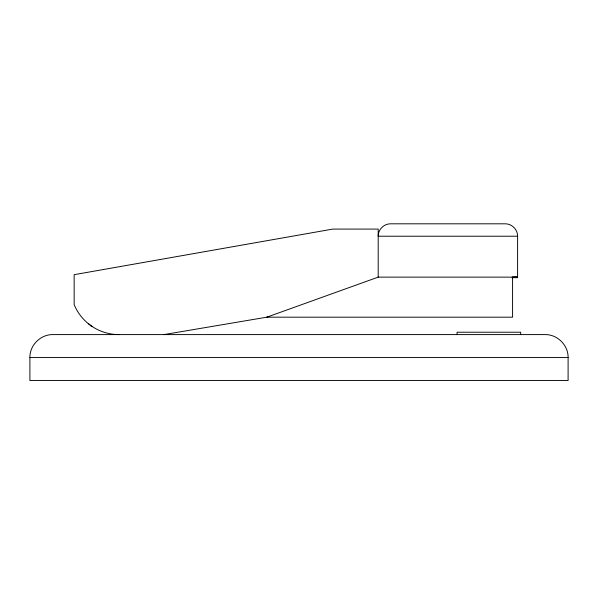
<?xml version="1.0" encoding="UTF-8"?>
<svg xmlns="http://www.w3.org/2000/svg" width="598" height="598" viewBox="0 0 598 598"><rect width="100%" height="100%" fill="white"/><g stroke="black" fill="none" stroke-linecap="round" stroke-linejoin="round"><path stroke-width="0.9" d="M29.9 357.559C29.638 345.285 40.589 334.342 52.863 334.596L545.137 334.596C557.411 334.342 568.362 345.285 568.1 357.559L568.1 380.522L29.9 380.522L29.9 357.559L568.1 357.559M517.599 277.128L378.198 277.128L266.843 317.179L163.897 334.596M268.592 316.551L266.843 317.179L512.583 317.179L512.583 276.867L517.599 276.867M517.599 236.217L378.198 236.217C378.063 229.587 383.976 223.667 390.606 223.809L505.19 223.809C511.821 223.667 517.733 229.587 517.599 236.217L517.599 277.659L512.023 277.659M90.911 325.947L91.419 325.947M88.22 323.585L92.047 326.418M520.686 334.596L520.686 332.219L457.074 332.219L457.074 334.596M378.198 277.128L378.198 229.086L332.802 229.086L74.152 274.676L74.152 304.636A48.58 48.58 0 0 0 119.024 334.596"/></g></svg>
